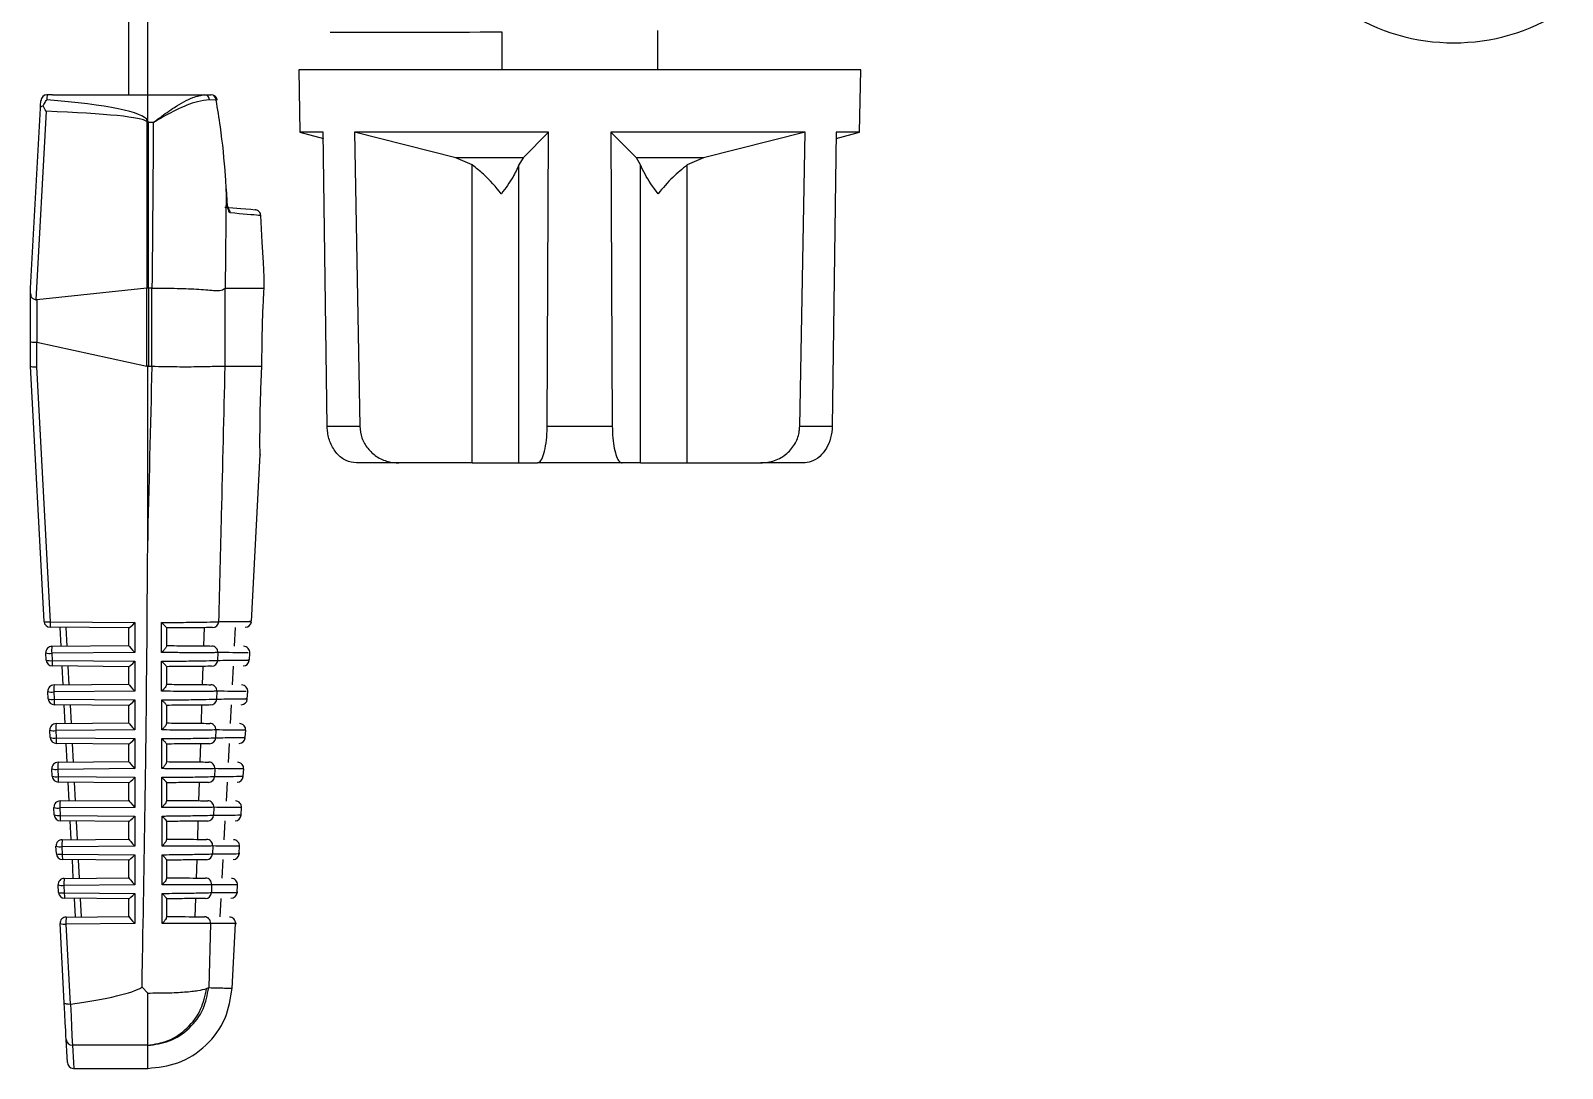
# Model space of a CAD drawing. Extents: x 16.7 to 113.1, y 4.5 to 84.5.
# Drawn here: x 80.689 to 83.142, y 30.821 to 32.484 of the extents above; entities that cross this region are included whole.
import ezdxf

# ---------------------------------------------------------------- set-up
doc = ezdxf.new("R2010")
doc.units = 0
doc.header["$MEASUREMENT"] = 0
doc.layers.add('OBJECT', color=7, linetype='CONTINUOUS')

msp = doc.modelspace()

# ---------------------------------------------------------------- linework, layer by layer
at = {"layer": 'OBJECT'}
for p, q in [((80.8461, 32.3815), (80.8461, 32.563)), ((80.8761, 32.3815), (80.8761, 32.563)), ((81.6931, 32.4215), (81.6931, 32.4842)), ((81.4431, 32.4822), (81.4431, 32.4215)), ((81.1181, 32.4215), (81.1198, 32.3215)), ((81.5681, 32.4215), (81.1181, 32.4215)), ((82.0181, 32.4215), (81.5681, 32.4215)), ((82.0163, 32.3215), (82.0181, 32.4215)), ((80.7238, 32.3815), (80.7149, 32.3814)), ((80.7238, 32.3815), (80.8761, 32.3815)), ((80.8761, 32.3815), (80.9678, 32.3815)), ((80.8761, 32.34), (80.8761, 32.3815)), ((80.9678, 32.3815), (80.9774, 32.3815)), ((80.9858, 32.3729), (80.9753, 32.3732)), ((80.6886, 32.0715), (80.7042, 32.3597)), ((80.7133, 32.355), (80.6969, 32.0529)), ((80.8753, 32.0714), (80.8753, 32.337)), ((80.8769, 32.337), (80.8769, 32.0715)), ((80.8853, 32.337), (80.8769, 32.337)), ((81.1198, 32.3215), (81.1575, 32.3114)), ((81.1573, 32.3215), (81.1198, 32.3215)), ((81.1636, 31.8504), (81.1573, 32.3215)), ((81.5181, 32.3215), (81.2073, 32.3215)), ((81.2073, 32.3215), (81.2158, 31.8504)), ((81.3697, 32.2806), (81.2073, 32.3215)), ((81.5181, 32.3215), (81.4772, 32.2806)), ((81.516, 31.8504), (81.5181, 32.3215)), ((81.9289, 32.3215), (81.6181, 32.3215)), ((81.6181, 32.3215), (81.6202, 31.8504)), ((81.659, 32.2806), (81.6181, 32.3215)), ((81.9289, 32.3215), (81.7665, 32.2806)), ((81.9204, 31.8504), (81.9289, 32.3215)), ((81.9789, 32.3215), (81.9726, 31.8504)), ((81.9787, 32.3114), (82.0163, 32.3215)), ((82.0163, 32.3215), (81.9789, 32.3215)), ((81.4772, 32.2806), (81.3697, 32.2806)), ((81.3959, 32.2689), (81.3697, 32.2806)), ((81.3959, 31.7915), (81.3959, 32.2689)), ((81.4772, 32.2806), (81.4706, 32.2689)), ((81.4706, 31.7915), (81.4706, 32.2689)), ((81.7665, 32.2806), (81.659, 32.2806)), ((81.6656, 32.2689), (81.659, 32.2806)), ((81.6656, 31.7915), (81.6656, 32.2689)), ((81.7665, 32.2806), (81.7403, 32.2689)), ((81.7403, 31.7915), (81.7403, 32.2689)), ((81.002, 32.2307), (81.0001, 32.0715)), ((81.0029, 32.2125), (81.002, 32.2307)), ((81.002, 32.2307), (81.0022, 32.2307)), ((81.0032, 32.2126), (81.0022, 32.2307)), ((81.0029, 32.2125), (81.0032, 32.2126)), ((81.0032, 32.2126), (81.0032, 32.2126)), ((81.0573, 32.1878), (81.0573, 32.1878)), ((80.6886, 32.0632), (80.6886, 32.0715)), ((80.8745, 32.0713), (80.6983, 32.0527)), ((80.8745, 31.9468), (80.8745, 32.0713)), ((80.8769, 32.0715), (80.8753, 32.0714)), ((80.8828, 32.0715), (80.8776, 32.0715)), ((80.8776, 32.0715), (80.8776, 31.9465)), ((80.8828, 31.9465), (80.8828, 32.0715)), ((81.0001, 32.0715), (80.9994, 32.071)), ((80.9994, 32.071), (80.9994, 31.9465)), ((81.0001, 32.0715), (81.0625, 32.0715)), ((81.0626, 32.0893), (81.0626, 32.0893)), ((80.6886, 31.9857), (80.6886, 32.0632)), ((80.6983, 32.0527), (80.6983, 31.985)), ((80.6886, 31.9465), (80.6886, 31.9857)), ((80.6981, 31.985), (80.6981, 31.9455)), ((80.6983, 31.985), (80.8745, 31.9468)), ((80.6886, 31.9465), (80.6886, 31.9465)), ((80.7102, 31.5377), (80.6886, 31.9465)), ((80.6981, 31.9455), (80.7196, 31.537)), ((80.8761, 31.6578), (80.8761, 31.9464)), ((80.8776, 31.9465), (80.8828, 31.9465)), ((80.9994, 31.9465), (80.9995, 31.9465)), ((80.9995, 31.9465), (81.059, 31.9465)), ((81.1636, 31.8504), (81.2158, 31.8504)), ((81.516, 31.8504), (81.6202, 31.8504)), ((81.9204, 31.8504), (81.9726, 31.8504)), ((81.0421, 31.5375), (81.0562, 31.805)), ((81.2782, 31.7915), (81.2103, 31.7915)), ((81.3959, 31.7915), (81.2782, 31.7915)), ((81.3959, 31.7915), (81.4706, 31.7915)), ((81.4706, 31.7915), (81.5003, 31.7915)), ((81.6359, 31.7915), (81.5003, 31.7915)), ((81.6656, 31.7915), (81.6359, 31.7915)), ((81.6656, 31.7915), (81.7403, 31.7915)), ((81.7403, 31.7915), (81.858, 31.7915)), ((81.9259, 31.7915), (81.858, 31.7915)), ((80.7196, 31.537), (80.8556, 31.5358)), ((80.8461, 31.5271), (80.7201, 31.5282)), ((80.7373, 31.4979), (80.7357, 31.5281)), ((80.7451, 31.528), (80.7467, 31.498)), ((80.8461, 31.4987), (80.8461, 31.5271)), ((80.8556, 31.5358), (80.8556, 31.4877)), ((80.9061, 31.5272), (80.9061, 31.4981)), ((80.9663, 31.5276), (80.9654, 31.4983)), ((81.0151, 31.4979), (81.0167, 31.5281)), ((80.7134, 31.4756), (80.7128, 31.4873)), ((80.8556, 31.4877), (80.7223, 31.4866)), ((80.7223, 31.4866), (80.7229, 31.475)), ((80.7227, 31.4978), (80.8461, 31.4989)), ((80.9885, 31.4877), (80.9881, 31.4752)), ((81.0389, 31.4755), (81.0395, 31.4871)), ((80.7229, 31.475), (80.8556, 31.4738)), ((80.8461, 31.4651), (80.7233, 31.4662)), ((80.7406, 31.4359), (80.739, 31.466)), ((80.7484, 31.466), (80.75, 31.436)), ((80.8461, 31.4367), (80.8461, 31.4651)), ((80.8556, 31.4738), (80.8556, 31.4257)), ((80.9061, 31.4652), (80.9061, 31.4361)), ((80.9644, 31.4656), (80.9635, 31.4364)), ((81.0118, 31.4359), (81.0134, 31.466)), ((80.726, 31.4358), (80.8461, 31.4369)), ((80.7167, 31.4136), (80.7161, 31.4253)), ((80.8556, 31.4257), (80.7256, 31.4246)), ((80.7256, 31.4246), (80.7262, 31.4129)), ((80.7262, 31.4129), (80.8556, 31.4118)), ((80.8461, 31.4031), (80.7266, 31.4041)), ((80.7438, 31.374), (80.7423, 31.404)), ((80.7517, 31.4039), (80.7533, 31.374)), ((80.8556, 31.4118), (80.8556, 31.3637)), ((80.9061, 31.4032), (80.9061, 31.374)), ((80.9624, 31.4036), (80.9615, 31.3744)), ((80.9869, 31.4257), (80.9865, 31.4132)), ((81.0086, 31.3738), (81.0102, 31.4042)), ((81.0356, 31.4135), (81.0363, 31.4252)), ((80.8461, 31.3747), (80.8461, 31.4031)), ((80.72, 31.3516), (80.7194, 31.3633)), ((80.8556, 31.3637), (80.7288, 31.3626)), ((80.7288, 31.3626), (80.7294, 31.3509)), ((80.7293, 31.3738), (80.8461, 31.3749)), ((80.9853, 31.3637), (80.9849, 31.3512)), ((81.0324, 31.3515), (81.033, 31.3632)), ((80.7294, 31.3509), (80.8556, 31.3498)), ((80.8461, 31.3411), (80.7299, 31.3421)), ((80.7471, 31.312), (80.7455, 31.342)), ((80.755, 31.3419), (80.7565, 31.3121)), ((80.8461, 31.3127), (80.8461, 31.3411)), ((80.8556, 31.3498), (80.8556, 31.3017)), ((80.9061, 31.3413), (80.9061, 31.3119)), ((80.9605, 31.3416), (80.9596, 31.3124)), ((81.0053, 31.3118), (81.0069, 31.3422)), ((80.7325, 31.3119), (80.8461, 31.3129)), ((80.7233, 31.2896), (80.7226, 31.3013)), ((80.8556, 31.3017), (80.7321, 31.3006)), ((80.7321, 31.3006), (80.7327, 31.2889)), ((80.7327, 31.2889), (80.8556, 31.2878)), ((80.8556, 31.2878), (80.8556, 31.2397)), ((80.9836, 31.3017), (80.9833, 31.2892)), ((81.0291, 31.2895), (81.0298, 31.3013)), ((80.8461, 31.2791), (80.7332, 31.2801)), ((80.7504, 31.25), (80.7488, 31.28)), ((80.7582, 31.2799), (80.7598, 31.2501)), ((80.8461, 31.2507), (80.8461, 31.2791)), ((80.9061, 31.2793), (80.9061, 31.2499)), ((80.9586, 31.2796), (80.9577, 31.2504)), ((81.0021, 31.2498), (81.0037, 31.2801)), ((80.7265, 31.2275), (80.7259, 31.2394)), ((80.8556, 31.2397), (80.7354, 31.2387)), ((80.7354, 31.2387), (80.736, 31.2268)), ((80.7358, 31.2499), (80.8461, 31.2509)), ((80.9819, 31.2398), (80.9816, 31.2272)), ((81.0259, 31.2275), (81.0265, 31.2393)), ((80.736, 31.2268), (80.8556, 31.2258)), ((80.8461, 31.2171), (80.7364, 31.2181)), ((80.7537, 31.188), (80.7521, 31.2179)), ((80.7615, 31.2178), (80.7631, 31.1881)), ((80.8461, 31.1887), (80.8461, 31.2171)), ((80.8556, 31.2258), (80.8556, 31.1777)), ((80.9061, 31.2173), (80.9061, 31.1878)), ((80.9566, 31.2175), (80.9557, 31.1884)), ((80.9988, 31.1879), (81.0004, 31.2181)), ((80.7391, 31.1879), (80.8461, 31.1889)), ((80.7298, 31.1655), (80.7292, 31.1774)), ((80.8556, 31.1777), (80.7386, 31.1767)), ((80.7386, 31.1767), (80.7393, 31.1648)), ((80.7393, 31.1648), (80.8556, 31.1638)), ((80.8556, 31.1638), (80.8556, 31.1157)), ((80.9802, 31.1778), (80.9799, 31.1651)), ((81.0226, 31.1655), (81.0233, 31.1774)), ((80.8461, 31.1551), (80.7397, 31.156)), ((80.7569, 31.1261), (80.7554, 31.1559)), ((80.7648, 31.1558), (80.7663, 31.1262)), ((80.8461, 31.1267), (80.8461, 31.1551)), ((80.9061, 31.1554), (80.9061, 31.1257)), ((80.9546, 31.1555), (80.9537, 31.1264)), ((80.9956, 31.1261), (80.9971, 31.1559)), ((80.7331, 31.1035), (80.7325, 31.1154)), ((80.8556, 31.1157), (80.7419, 31.1147)), ((80.7419, 31.1147), (80.7425, 31.1028)), ((80.7424, 31.1259), (80.8461, 31.1269)), ((80.9785, 31.1158), (80.9782, 31.1031)), ((81.0194, 31.1035), (81.02, 31.1154)), ((80.7425, 31.1028), (80.8556, 31.1018)), ((80.8461, 31.0931), (80.743, 31.094)), ((80.7602, 31.0641), (80.7586, 31.0939)), ((80.7681, 31.0938), (80.7696, 31.0642)), ((80.8461, 31.0647), (80.8461, 31.0931)), ((80.8556, 31.1018), (80.8556, 31.0537)), ((80.9061, 31.0934), (80.9061, 31.0636)), ((80.9527, 31.0935), (80.9517, 31.0645)), ((80.9923, 31.0641), (80.9939, 31.0939)), ((80.7456, 31.064), (80.8461, 31.0649)), ((80.7424, 30.9265), (80.7357, 31.0534)), ((80.8556, 31.0537), (80.7452, 31.0528)), ((80.7452, 31.0528), (80.752, 30.9241)), ((80.9768, 31.0538), (80.9738, 30.9508)), ((81.0113, 30.9495), (81.0168, 31.0534)), ((80.8761, 30.9422), (80.867, 30.9514)), ((80.9705, 30.9495), (80.9738, 30.9508)), ((80.752, 30.9241), (80.7523, 30.9241)), ((80.8761, 30.8585), (80.7555, 30.8585)), ((80.8761, 30.8581), (80.8761, 30.8585)), ((80.7575, 30.8215), (80.8765, 30.8215))]:
    msp.add_line(p, q, dxfattribs=at)
at = {"layer": 'OBJECT', "flags": 128}
for points in [[(80.7042, 32.3597), (80.7046, 32.366), (80.7048, 32.3701), (80.7049, 32.3719)], [(80.7149, 32.3814), (80.7148, 32.3801), (80.7147, 32.3773), (80.7145, 32.3731)], [(80.9994, 32.2015), (81.0251, 32.1993), (81.0414, 32.1979), (81.0481, 32.1973)], [(81.0626, 32.0893), (81.0613, 32.1126), (81.0596, 32.1454), (81.0573, 32.1878)], [(80.7455, 30.8678), (80.7452, 30.8733), (80.7448, 30.8823), (80.7441, 30.8944), (80.7433, 30.9093), (80.7424, 30.9265)], [(80.7523, 30.9241), (80.7533, 30.9049), (80.7541, 30.8883), (80.7547, 30.8747), (80.7552, 30.8646), (80.7555, 30.8585)], [(80.7475, 30.831), (80.7475, 30.831), (80.747, 30.8402), (80.7455, 30.8678)], [(80.7555, 30.8585), (80.757, 30.8308), (80.7575, 30.8215)]]:
    msp.add_lwpolyline(points, dxfattribs=at)
at = {"layer": 'OBJECT'}
for centre, radius, start, end in [((82.9681, 32.7877), 0.323, 237.4319, 302.5681), ((81.1681, 83.1415), 50.66, 270, 270.31102), ((80.7149, 32.3714), 0.01, 90.809, 176.8941), ((80.7149, 32.3714), 0.00999, 89.9504, 176.8541), ((80.7147, 32.3808), 0.000645, 78.2328, 90.8528), ((80.9667, 32.373), 0.00857, 1.3577, 82.7734), ((80.9774, 32.3715), 0.01, 9.2546, 90), ((80.9768, 32.3724), 0.00906, 2.8174, 85.6393), ((80.988, 32.3619), 0.0112, 93.6783, 101.4496), ((80.9631, 32.2484), 0.1263, 133.5277, 134.523), ((80.8769, 32.2171), 0.1199, 90.0064, 90.7603), ((80.9983, 32.1916), 0.01, 2.5443, 44.0394), ((80.7163, 31.5571), 0.0204, 252.3939, 279.2661), ((80.7201, 31.5382), 0.01, 183.0226, 269.5), ((80.7606, 31.5346), 0.041, 176.6866, 188.9981), ((80.9799, 31.5376), 0.00987, 271.1341, 357.7412), ((81.0322, 31.5382), 0.01, 270.5, 353.0416), ((80.7228, 31.4878), 0.01, 90.5, 183.0226), ((80.719, 31.5067), 0.0204, 252.3776, 279.2826), ((80.7767, 31.4901), 0.0545, 171.8653, 183.6824), ((80.9786, 31.4883), 0.0099, 356.371, 88.7912), ((81.0295, 31.4878), 0.01, 353.4435, 89.5), ((80.7196, 31.4951), 0.0204, 252.3889, 279.2784), ((80.7234, 31.4762), 0.01, 183.0226, 269.5), ((80.7638, 31.4726), 0.041, 176.6837, 189.0006), ((80.9783, 31.4756), 0.00987, 271.1184, 357.7143), ((81.0289, 31.4762), 0.01, 270.5, 353.5539), ((80.7261, 31.4258), 0.01, 90.5, 183.0226), ((80.78, 31.4281), 0.0545, 171.8646, 183.6829), ((80.977, 31.4263), 0.0099, 356.3943, 88.8103), ((81.0263, 31.4258), 0.01, 353.9559, 89.5), ((80.7223, 31.4447), 0.0204, 252.3776, 279.2826), ((80.7229, 31.4331), 0.0204, 252.3771, 279.2829), ((80.7267, 31.4141), 0.01, 183.0226, 269.5), ((80.7671, 31.4106), 0.041, 176.6861, 189.0002), ((80.9767, 31.4136), 0.00988, 271.0979, 357.693), ((81.0257, 31.4141), 0.01, 270.5, 354.0669), ((80.7294, 31.3638), 0.01, 90.5, 183.0226), ((80.7255, 31.3828), 0.0204, 252.3889, 279.2784), ((80.7832, 31.3661), 0.0545, 171.8662, 183.6813), ((80.9754, 31.3643), 0.00991, 356.4138, 88.8323), ((81.023, 31.3638), 0.01, 354.469, 89.5), ((80.7262, 31.371), 0.0204, 252.3776, 279.2826), ((80.73, 31.3521), 0.01, 183.0226, 269.5), ((80.7704, 31.3485), 0.041, 176.6834, 189.0013), ((80.9751, 31.3516), 0.00988, 271.0784, 357.6709), ((81.0224, 31.3521), 0.01, 270.5, 354.5807), ((80.7326, 31.3019), 0.01, 90.5, 183.0226), ((80.7865, 31.3041), 0.0545, 171.8672, 183.6805), ((80.9737, 31.3024), 0.00991, 356.4285, 88.8574), ((81.0198, 31.3019), 0.01, 354.9828, 89.5), ((80.7288, 31.3208), 0.0204, 252.3776, 279.2826), ((80.7294, 31.309), 0.0204, 252.3939, 279.2661), ((80.7332, 31.2901), 0.01, 183.0226, 269.5), ((80.7737, 31.2865), 0.041, 176.6869, 188.9998), ((80.9734, 31.2896), 0.00988, 271.0589, 357.6496), ((81.0192, 31.2901), 0.01, 270.5, 355.0953), ((80.7359, 31.2399), 0.01, 90.5, 183.0226), ((80.7321, 31.2588), 0.0204, 252.3741, 279.286), ((80.7898, 31.2422), 0.0545, 171.8658, 183.6817), ((80.972, 31.2404), 0.00991, 356.4473, 88.8792), ((81.0165, 31.2399), 0.01, 355.4975, 89.5), ((80.7327, 31.247), 0.0204, 252.3884, 279.2787), ((80.7365, 31.2281), 0.01, 183.0226, 269.5), ((80.7769, 31.2245), 0.041, 176.6837, 189.0006), ((80.9717, 31.2276), 0.00989, 271.0404, 357.6275), ((81.0159, 31.2281), 0.01, 270.5, 355.6107), ((80.7392, 31.1779), 0.01, 90.5, 183.0226), ((80.7931, 31.1802), 0.0545, 171.8663, 183.6814), ((80.9703, 31.1784), 0.00991, 356.4684, 88.8946), ((81.0133, 31.1779), 0.01, 356.013, 89.5), ((80.7354, 31.1969), 0.0204, 252.3943, 279.2658), ((80.736, 31.1849), 0.0204, 252.3775, 279.2826), ((80.7398, 31.166), 0.01, 183.0226, 269.5), ((80.7802, 31.1624), 0.041, 176.6876, 188.9987), ((80.97, 31.1656), 0.00989, 271.0215, 357.6074), ((81.0127, 31.166), 0.01, 270.5, 356.1269), ((80.7424, 31.1159), 0.01, 90.5, 183.0226), ((80.7386, 31.1349), 0.0204, 252.3776, 279.2826), ((80.7963, 31.1182), 0.0545, 171.8672, 183.6805), ((80.9686, 31.1164), 0.00992, 356.4843, 88.9208), ((81.01, 31.1159), 0.01, 356.5294, 89.5), ((80.7393, 31.1229), 0.0204, 252.3771, 279.2829), ((80.7431, 31.104), 0.01, 183.0226, 269.5), ((80.7835, 31.1004), 0.041, 176.6866, 188.9981), ((80.9683, 31.1035), 0.00989, 271.003, 357.587), ((81.0094, 31.104), 0.01, 270.5, 356.6441), ((80.7457, 31.054), 0.01, 90.5, 183.0226), ((80.7996, 31.0563), 0.0545, 171.8658, 183.6817), ((80.9669, 31.0544), 0.00992, 356.5014, 88.9425), ((81.0068, 31.054), 0.01, 356.9496, 89.5), ((80.7419, 31.0729), 0.0204, 252.3889, 279.2784), ((80.7554, 30.8684), 0.00991, 183.4678, 270.5576), ((80.7575, 30.8315), 0.01, 183.0226, 265.0653)]:
    msp.add_arc(centre, radius, start, end, dxfattribs=at)
for centre, major_axis, ratio, start_param, end_param in [((80.3073, 32.3215), (0.5695, 0.0157), 0.101686, 0.049862, 0.771527), ((80.3058, 32.3292), (0.5695, 0.0078), 0.050872, 0.051969, 0.772633), ((80.3058, 32.3292), (0.5695, 0.0078), 0.050872, 6.28249, 6.335154), ((80.3073, 32.3215), (0.5695, 0.0157), 0.101686, 6.280384, 6.333048), ((78.8136, 32.4293), (0, 7.8848), 0.262774, 4.666998, 4.700689), ((80.8776, 32.5196), (0.007, 0.4485), 0.267094, 3.174083, 3.1806), ((80.8776, 32.5193), (0, 0.4478), 0.267949, 3.135082, 3.141593), ((80.8828, 32.5193), (0, 0.4478), 0.267949, 3.141593, 3.145797), ((80.6986, 32.09), (0.0006, 0.0374), 0.267094, 3.033482, 3.174083), ((80.6986, 31.9857), (0.01, 0), 0.061163, 3.141593, 4.660029), ((80.6986, 31.9035), (-0.0005, 0.0816), 0.122438, 6.255809, 6.281989), ((80.6986, 31.9467), (0.01, 0.00026), 0.120424, 3.14477, 4.656852), ((80.8776, 30.9685), (-0.0064, 0.9787), 0.122438, 6.24272, 6.255809), ((78.8136, 35.9648), (0, 19.0675), 0.111038, 4.484542, 4.500054), ((80.8776, 30.9692), (0, 0.9773), 0.122785, 0, 0.013091), ((80.8828, 30.9692), (0, 0.9773), 0.122785, 6.279845, 6.283185), ((80.8561, 31.537), (0.00999, 0.00991), 0.035372, 3.176643, 4.624979), ((80.8561, 31.4889), (0.00996, -0.00988), 0.087934, 3.228543, 4.746979), ((80.8561, 31.475), (0.00999, 0.00991), 0.035372, 3.176643, 4.624979), ((80.8561, 31.4269), (0.00996, -0.00988), 0.087934, 3.228543, 4.746979), ((80.8561, 31.413), (0.00999, 0.00991), 0.035372, 3.176643, 4.624979), ((80.8561, 31.3649), (0.00996, -0.00988), 0.087934, 3.228543, 4.746979), ((80.8561, 31.351), (0.00999, 0.00991), 0.035372, 3.176643, 4.624979), ((80.8561, 31.3029), (0.00996, -0.00988), 0.087934, 3.228543, 4.746979), ((80.8561, 31.289), (0.00999, 0.00991), 0.035372, 3.176643, 4.624979), ((80.8561, 31.2409), (0.00996, -0.00988), 0.087934, 3.228543, 4.746979), ((80.8561, 31.227), (0.00999, 0.00991), 0.035372, 3.176643, 4.624979), ((80.8561, 31.1789), (0.00996, -0.00988), 0.087934, 3.228543, 4.746979), ((80.8561, 31.165), (0.00999, 0.00991), 0.035372, 3.176643, 4.624979), ((80.8561, 31.1169), (0.00996, -0.00988), 0.087934, 3.228543, 4.746979), ((80.8561, 31.103), (0.00999, 0.00991), 0.035372, 3.176643, 4.624979), ((80.8561, 31.0549), (0.00996, -0.00988), 0.087934, 3.228543, 4.746979), ((78.5863, 30.9766), (2.2897, -0.0147), 0.052015, 5.95327, 6.194383)]:
    msp.add_ellipse(centre, major_axis=major_axis, ratio=ratio, start_param=start_param, end_param=end_param, dxfattribs=at)
for points, knots in [([(80.7042, 32.3597), (80.7042, 32.3598), (80.7042, 32.3601), (80.7045, 32.3611), (80.7055, 32.3624), (80.7072, 32.3634), (80.7084, 32.3638), (80.7086, 32.3639)], [0, 0, 0, 0, 0.017168, 0.202288, 0.556603, 0.898387, 1, 1, 1, 1]), ([(80.7086, 32.3639), (80.7099, 32.3664), (80.7118, 32.3699), (80.7138, 32.3724), (80.7144, 32.3731), (80.7145, 32.3731)], [0, 0, 0, 0, 0.696367, 0.97882, 1, 1, 1, 1]), ([(80.7133, 32.355), (80.7133, 32.3551), (80.7116, 32.3582), (80.7101, 32.3611), (80.7086, 32.3639)], [0, 0, 0, 0, 0.020001, 1, 1, 1, 1]), ([(80.8853, 32.337), (80.8854, 32.3371), (80.8865, 32.3379), (80.8898, 32.3405), (80.901, 32.349), (80.9214, 32.3633), (80.9467, 32.3781), (80.9614, 32.3805), (80.9678, 32.3815)], [0, 0, 0, 0, 0.003661, 0.034964, 0.112489, 0.381453, 0.732442, 1, 1, 1, 1]), ([(80.9753, 32.3732), (80.9689, 32.3726), (80.9525, 32.3711), (80.9224, 32.3579), (80.8984, 32.3448), (80.8865, 32.3377), (80.8855, 32.3371), (80.8853, 32.337)], [0, 0, 0, 0, 0.244744, 0.626729, 0.967928, 0.996145, 1, 1, 1, 1]), ([(81.002, 32.2307), (81.0015, 32.2374), (80.9995, 32.2706), (80.9947, 32.3182), (80.9881, 32.3587), (80.9858, 32.3729)], [0, 0, 0, 0, 0.13968, 0.698662, 1, 1, 1, 1]), ([(81.4424, 32.2227), (81.4424, 32.2228), (81.434, 32.2334), (81.4193, 32.2506), (81.402, 32.2641), (81.3959, 32.2689)], [0, 0, 0, 0, 0.0046081, 0.647696, 1, 1, 1, 1]), ([(81.4706, 32.2689), (81.4677, 32.2625), (81.4614, 32.2487), (81.4494, 32.2317), (81.4425, 32.2228), (81.4424, 32.2227)], [0, 0, 0, 0, 0.458105, 0.995393, 1, 1, 1, 1]), ([(81.6938, 32.2227), (81.6937, 32.2228), (81.6854, 32.2334), (81.6736, 32.2506), (81.6677, 32.2641), (81.6656, 32.2689)], [0, 0, 0, 0, 0.004608, 0.647696, 1, 1, 1, 1]), ([(81.7403, 32.2689), (81.7324, 32.2625), (81.7151, 32.2487), (81.7008, 32.2317), (81.6938, 32.2228), (81.6938, 32.2227)], [0, 0, 0, 0, 0.458104, 0.995393, 1, 1, 1, 1]), ([(81.0083, 32.1921), (81.0078, 32.1924), (81.0068, 32.1929), (81.0053, 32.1966), (81.004, 32.202), (81.0033, 32.2077), (81.003, 32.2113), (81.0029, 32.2125)], [0, 0, 0, 0, 0.219062, 0.438015, 0.65921, 0.879994, 1, 1, 1, 1]), ([(81.0036, 32.2077), (81.0035, 32.2083), (81.0033, 32.2099), (81.0033, 32.2116), (81.0032, 32.2126)], [0, 0, 0, 0, 0.429212, 1, 1, 1, 1]), ([(81.0056, 32.1981), (81.0056, 32.1981), (81.0056, 32.1981), (81.0052, 32.1989), (81.0047, 32.2009), (81.004, 32.204), (81.0037, 32.2065), (81.0036, 32.2077)], [0, 0, 0, 0, 0.09022, 0.251787, 0.484406, 0.778388, 1, 1, 1, 1]), ([(81.0573, 32.1878), (81.0571, 32.1878), (81.0566, 32.1879), (81.051, 32.1884), (81.0274, 32.1904), (81.0083, 32.1921)], [0, 0, 0, 0, 0.045653, 0.228294, 1, 1, 1, 1]), ([(81.0573, 32.1878), (81.0571, 32.189), (81.0567, 32.1912), (81.0549, 32.1941), (81.0523, 32.1962), (81.0499, 32.1971), (81.0485, 32.1972), (81.0481, 32.1973)], [0, 0, 0, 0, 0.235922, 0.471828, 0.707762, 0.92541, 1, 1, 1, 1]), ([(80.8833, 32.0715), (80.8885, 32.0715), (80.9071, 32.0717), (80.9381, 32.0709), (80.9702, 32.0694), (80.9907, 32.0663), (80.997, 32.0697), (80.9994, 32.071)], [0, 0, 0, 0, 0.097508, 0.35133, 0.599304, 0.843154, 1, 1, 1, 1]), ([(81.059, 31.9465), (81.0591, 31.9625), (81.0593, 31.9945), (81.0607, 32.037), (81.0619, 32.0607), (81.0624, 32.07), (81.0625, 32.0713)], [0, 0, 0, 0, 0.315567, 0.631101, 0.947588, 1, 1, 1, 1]), ([(81.0625, 32.0715), (81.0625, 32.0782), (81.0626, 32.0867), (81.0626, 32.0888), (81.0626, 32.0893)], [0, 0, 0, 0, 0.791838, 1, 1, 1, 1]), ([(81.0625, 32.0713), (81.0625, 32.0713), (81.0625, 32.0714), (81.0625, 32.0714), (81.0625, 32.0715), (81.0625, 32.0715), (81.0625, 32.0715)], [0, 0, 0, 0, 0.159882, 0.36421, 0.750659, 1, 1, 1, 1]), ([(80.6886, 32.0632), (80.6886, 32.0617), (80.6887, 32.0591), (80.6898, 32.0566), (80.6919, 32.055), (80.6945, 32.0539), (80.6963, 32.0532), (80.6969, 32.0529)], [0, 0, 0, 0, 0.2815117, 0.4771576, 0.6724687, 0.8784619, 1, 1, 1, 1]), ([(80.8832, 31.9465), (80.8967, 31.9462), (80.9237, 31.9456), (80.9593, 31.9458), (80.9867, 31.9466), (80.9953, 31.9465), (80.9994, 31.9465)], [0, 0, 0, 0, 0.253584, 0.507165, 0.760848, 1, 1, 1, 1]), ([(80.9995, 31.9465), (80.9977, 31.8672), (80.9945, 31.7307), (80.9911, 31.5943), (80.9897, 31.5372)], [0, 0, 0, 0, 0.58145, 1, 1, 1, 1]), ([(81.056, 31.805), (81.0561, 31.8045), (81.0561, 31.8025), (81.0559, 31.8155), (81.0559, 31.843), (81.0564, 31.8832), (81.0577, 31.9198), (81.0587, 31.9411), (81.059, 31.9465)], [0, 0, 0, 0, 0.069411, 0.284852, 0.500141, 0.714747, 0.928343, 1, 1, 1, 1]), ([(81.2103, 31.7915), (81.2047, 31.7922), (81.1934, 31.7937), (81.1787, 31.8055), (81.1683, 31.8225), (81.1641, 31.8386), (81.1637, 31.8479), (81.1636, 31.8504)], [0, 0, 0, 0, 0.241746, 0.484005, 0.711796, 0.922051, 1, 1, 1, 1]), ([(81.2158, 31.8504), (81.2165, 31.844), (81.218, 31.8312), (81.2279, 31.8142), (81.2424, 31.801), (81.2599, 31.7929), (81.2724, 31.7919), (81.2782, 31.7915)], [0, 0, 0, 0, 0.198026, 0.39586, 0.598898, 0.81482, 1, 1, 1, 1]), ([(81.5003, 31.7915), (81.5022, 31.7922), (81.5059, 31.7937), (81.5109, 31.8055), (81.5144, 31.8225), (81.5158, 31.8386), (81.5159, 31.8479), (81.516, 31.8504)], [0, 0, 0, 0, 0.241745, 0.484005, 0.711795, 0.922051, 1, 1, 1, 1]), ([(81.6202, 31.8504), (81.6204, 31.844), (81.6208, 31.8312), (81.6233, 31.8142), (81.6269, 31.801), (81.6313, 31.7929), (81.6345, 31.7919), (81.6359, 31.7915)], [0, 0, 0, 0, 0.198026, 0.395861, 0.598898, 0.81482, 1, 1, 1, 1]), ([(81.858, 31.7915), (81.8655, 31.7922), (81.8806, 31.7937), (81.9004, 31.8055), (81.9142, 31.8225), (81.9197, 31.8386), (81.9203, 31.8479), (81.9204, 31.8504)], [0, 0, 0, 0, 0.241745, 0.484005, 0.711795, 0.922051, 1, 1, 1, 1]), ([(81.9726, 31.8504), (81.972, 31.844), (81.9709, 31.8312), (81.9635, 31.8142), (81.9526, 31.801), (81.9395, 31.7929), (81.9302, 31.7919), (81.9259, 31.7915)], [0, 0, 0, 0, 0.198026, 0.395861, 0.598898, 0.81482, 1, 1, 1, 1]), ([(80.867, 30.9514), (80.8671, 30.9571), (80.8676, 30.9855), (80.8698, 31.1049), (80.8738, 31.3347), (80.8753, 31.5418), (80.8761, 31.6578)], [0, 0, 0, 0, 0.024147, 0.120738, 0.507103, 1, 1, 1, 1]), ([(80.8982, 31.5358), (80.9008, 31.5358), (80.91, 31.5359), (80.9313, 31.5361), (80.959, 31.5364), (80.9807, 31.5369), (80.9871, 31.5371), (80.9897, 31.5372)], [0, 0, 0, 0, 0.059775, 0.207161, 0.501412, 0.795934, 1, 1, 1, 1]), ([(80.8983, 31.4877), (80.8983, 31.4943), (80.8982, 31.5103), (80.8982, 31.5264), (80.8982, 31.5358)], [0, 0, 0, 0, 0.412558, 1, 1, 1, 1]), ([(80.8982, 31.5358), (80.8982, 31.5357), (80.8992, 31.5348), (80.9014, 31.5327), (80.904, 31.53), (80.9058, 31.5279), (80.906, 31.5274), (80.9061, 31.5272)], [0, 0, 0, 0, 0.007738, 0.250681, 0.570349, 0.807207, 1, 1, 1, 1]), ([(80.9801, 31.5278), (80.9762, 31.5277), (80.9684, 31.5276), (80.9422, 31.5274), (80.9184, 31.5272), (80.9061, 31.5271)], [0, 0, 0, 0, 0.324207, 0.648491, 1, 1, 1, 1]), ([(80.9897, 31.5372), (80.9911, 31.5372), (80.9982, 31.5373), (81.0242, 31.5375), (81.0456, 31.5377), (81.0401, 31.5377), (81.0392, 31.5377)], [0, 0, 0, 0, 0.041331, 0.206679, 0.869686, 1, 1, 1, 1]), ([(80.9061, 31.4981), (80.906, 31.4976), (80.9058, 31.4967), (80.9042, 31.4942), (80.9018, 31.4912), (80.8995, 31.4889), (80.8983, 31.4877), (80.8983, 31.4877)], [0, 0, 0, 0, 0.199292, 0.39709, 0.700903, 0.992025, 1, 1, 1, 1]), ([(80.9885, 31.4877), (80.9867, 31.4876), (80.9814, 31.4875), (80.963, 31.4874), (80.9349, 31.4875), (80.9119, 31.4876), (80.9009, 31.4877), (80.8983, 31.4877)], [0, 0, 0, 0, 0.148503, 0.448595, 0.748255, 0.940444, 1, 1, 1, 1]), ([(80.9061, 31.4989), (80.9173, 31.4988), (80.9399, 31.4986), (80.9664, 31.4983), (80.9746, 31.4983), (80.9788, 31.4982)], [0, 0, 0, 0, 0.324374, 0.64869, 1, 1, 1, 1]), ([(81.0368, 31.4873), (81.0362, 31.4873), (81.0349, 31.4873), (81.0051, 31.4876), (80.9885, 31.4877)], [0, 0, 0, 0, 0.440803, 1, 1, 1, 1]), ([(80.8983, 31.4738), (80.9009, 31.4738), (80.91, 31.4739), (80.9312, 31.4741), (80.9586, 31.4744), (80.9796, 31.4749), (80.9857, 31.4751), (80.9881, 31.4752)], [0, 0, 0, 0, 0.059496, 0.208459, 0.505892, 0.803608, 1, 1, 1, 1]), ([(80.8984, 31.4257), (80.8984, 31.4323), (80.8984, 31.4483), (80.8984, 31.4644), (80.8983, 31.4738)], [0, 0, 0, 0, 0.412522, 1, 1, 1, 1]), ([(80.8983, 31.4738), (80.8984, 31.4737), (80.8993, 31.4729), (80.9014, 31.4708), (80.9039, 31.4681), (80.9057, 31.466), (80.906, 31.4655), (80.9061, 31.4652)], [0, 0, 0, 0, 0.007814, 0.231086, 0.559201, 0.802806, 1, 1, 1, 1]), ([(80.9785, 31.4657), (80.9746, 31.4657), (80.9669, 31.4656), (80.9412, 31.4654), (80.9179, 31.4652), (80.9061, 31.4651)], [0, 0, 0, 0, 0.328087, 0.656252, 1, 1, 1, 1]), ([(80.9881, 31.4752), (80.9895, 31.4752), (80.9965, 31.4753), (81.022, 31.4755), (81.0426, 31.4757), (81.0371, 31.4756), (81.0363, 31.4756)], [0, 0, 0, 0, 0.0420413, 0.2102317, 0.8846412, 1, 1, 1, 1]), ([(80.9061, 31.4361), (80.906, 31.4356), (80.9057, 31.4345), (80.904, 31.4317), (80.9014, 31.4287), (80.8994, 31.4266), (80.8985, 31.4257), (80.8984, 31.4257)], [0, 0, 0, 0, 0.203477, 0.450046, 0.773114, 0.991952, 1, 1, 1, 1]), ([(80.9061, 31.4369), (80.9173, 31.4368), (80.9396, 31.4366), (80.9654, 31.4363), (80.9732, 31.4363), (80.9772, 31.4362)], [0, 0, 0, 0, 0.328437, 0.656814, 1, 1, 1, 1]), ([(80.9869, 31.4257), (80.9851, 31.4257), (80.9799, 31.4255), (80.9616, 31.4254), (80.9339, 31.4255), (80.9115, 31.4256), (80.901, 31.4257), (80.8984, 31.4257)], [0, 0, 0, 0, 0.150136, 0.453531, 0.756488, 0.940721, 1, 1, 1, 1]), ([(80.8985, 31.4118), (80.901, 31.4118), (80.91, 31.4119), (80.931, 31.4121), (80.9581, 31.4124), (80.9784, 31.4129), (80.9843, 31.4131), (80.9865, 31.4132)], [0, 0, 0, 0, 0.059218, 0.209832, 0.510594, 0.811652, 1, 1, 1, 1]), ([(80.8986, 31.3637), (80.8986, 31.3703), (80.8985, 31.3863), (80.8985, 31.4024), (80.8985, 31.4118)], [0, 0, 0, 0, 0.412498, 1, 1, 1, 1]), ([(80.8985, 31.4118), (80.8985, 31.4117), (80.8993, 31.411), (80.9014, 31.409), (80.9039, 31.4063), (80.9057, 31.4041), (80.906, 31.4035), (80.9061, 31.4032)], [0, 0, 0, 0, 0.007883, 0.21061, 0.547453, 0.798162, 1, 1, 1, 1]), ([(80.9769, 31.4037), (80.9731, 31.4037), (80.9655, 31.4036), (80.9401, 31.4034), (80.9174, 31.4032), (80.9061, 31.4031)], [0, 0, 0, 0, 0.332168, 0.664413, 1, 1, 1, 1]), ([(80.9865, 31.4132), (80.9879, 31.4132), (80.9948, 31.4133), (81.0198, 31.4135), (81.0396, 31.4137), (81.0341, 31.4136), (81.0334, 31.4136)], [0, 0, 0, 0, 0.042776, 0.213907, 0.900112, 1, 1, 1, 1]), ([(81.034, 31.4253), (81.0332, 31.4253), (81.0315, 31.4253), (81.0027, 31.4256), (80.9869, 31.4257)], [0, 0, 0, 0, 0.448482, 1, 1, 1, 1]), ([(80.9061, 31.374), (80.906, 31.3735), (80.9057, 31.3723), (80.9039, 31.3695), (80.9014, 31.3666), (80.8994, 31.3645), (80.8986, 31.3637), (80.8986, 31.3637)], [0, 0, 0, 0, 0.20749, 0.460452, 0.790798, 0.991837, 1, 1, 1, 1]), ([(80.9853, 31.3637), (80.9835, 31.3637), (80.9784, 31.3635), (80.9602, 31.3634), (80.9329, 31.3635), (80.9111, 31.3636), (80.9011, 31.3637), (80.8986, 31.3637)], [0, 0, 0, 0, 0.151845, 0.458696, 0.765104, 0.940995, 1, 1, 1, 1]), ([(80.9061, 31.3749), (80.9172, 31.3748), (80.9394, 31.3746), (80.9643, 31.3743), (80.9718, 31.3743), (80.9756, 31.3742)], [0, 0, 0, 0, 0.3327138, 0.6653663, 1, 1, 1, 1]), ([(81.0311, 31.3633), (81.0302, 31.3633), (81.0282, 31.3634), (81.0004, 31.3636), (80.9853, 31.3637)], [0, 0, 0, 0, 0.456429, 1, 1, 1, 1]), ([(80.8986, 31.3498), (80.9011, 31.3498), (80.91, 31.3499), (80.9309, 31.3501), (80.9577, 31.3504), (80.9772, 31.3509), (80.9828, 31.3511), (80.9849, 31.3512)], [0, 0, 0, 0, 0.058943, 0.211284, 0.515534, 0.820092, 1, 1, 1, 1]), ([(80.8988, 31.3017), (80.8987, 31.3083), (80.8987, 31.3243), (80.8987, 31.3404), (80.8986, 31.3498)], [0, 0, 0, 0, 0.412462, 1, 1, 1, 1]), ([(80.8986, 31.3498), (80.8987, 31.3497), (80.8994, 31.349), (80.9014, 31.3471), (80.9039, 31.3445), (80.9057, 31.3422), (80.906, 31.3415), (80.9061, 31.3413)], [0, 0, 0, 0, 0.007962, 0.189287, 0.535067, 0.793256, 1, 1, 1, 1]), ([(80.9752, 31.3417), (80.9715, 31.3417), (80.9639, 31.3416), (80.939, 31.3414), (80.9169, 31.3412), (80.9061, 31.3411)], [0, 0, 0, 0, 0.336462, 0.673003, 1, 1, 1, 1]), ([(80.9849, 31.3512), (80.9863, 31.3512), (80.9931, 31.3513), (81.0175, 31.3515), (81.0366, 31.3516), (81.0311, 31.3516), (81.0306, 31.3516)], [0, 0, 0, 0, 0.043537, 0.217711, 0.916125, 1, 1, 1, 1]), ([(80.9061, 31.3119), (80.906, 31.3114), (80.9057, 31.3102), (80.9039, 31.3074), (80.9014, 31.3044), (80.8995, 31.3024), (80.8988, 31.3017), (80.8988, 31.3017)], [0, 0, 0, 0, 0.2117008, 0.4712989, 0.8091557, 0.9917482, 1, 1, 1, 1]), ([(80.9061, 31.3129), (80.9171, 31.3128), (80.9391, 31.3126), (80.9632, 31.3124), (80.9704, 31.3123), (80.9739, 31.3123)], [0, 0, 0, 0, 0.337221, 0.67438, 1, 1, 1, 1]), ([(80.9836, 31.3017), (80.9819, 31.3017), (80.9768, 31.3015), (80.9588, 31.3014), (80.9319, 31.3015), (80.9106, 31.3016), (80.9012, 31.3017), (80.8988, 31.3017)], [0, 0, 0, 0, 0.153634, 0.464105, 0.774128, 0.941265, 1, 1, 1, 1]), ([(80.8988, 31.2878), (80.9012, 31.2878), (80.9101, 31.2879), (80.9307, 31.2881), (80.9572, 31.2884), (80.976, 31.2889), (80.9814, 31.2891), (80.9833, 31.2892)], [0, 0, 0, 0, 0.058671, 0.212822, 0.520728, 0.828954, 1, 1, 1, 1]), ([(80.8989, 31.2397), (80.8989, 31.2463), (80.8989, 31.2623), (80.8988, 31.2784), (80.8988, 31.2878)], [0, 0, 0, 0, 0.412426, 1, 1, 1, 1]), ([(80.8988, 31.2878), (80.8988, 31.2877), (80.8994, 31.2871), (80.9013, 31.2853), (80.9038, 31.2826), (80.9057, 31.2803), (80.906, 31.2796), (80.9061, 31.2793)], [0, 0, 0, 0, 0.00804, 0.167035, 0.522023, 0.788052, 1, 1, 1, 1]), ([(80.9833, 31.2892), (80.9846, 31.2892), (80.9913, 31.2892), (81.0153, 31.2894), (81.0335, 31.2896), (81.0282, 31.2896), (81.0277, 31.2896)], [0, 0, 0, 0, 0.044325, 0.221651, 0.93271, 1, 1, 1, 1]), ([(81.0282, 31.3014), (81.0272, 31.3014), (81.0249, 31.3014), (80.998, 31.3016), (80.9836, 31.3017)], [0, 0, 0, 0, 0.464658, 1, 1, 1, 1]), ([(80.9736, 31.2797), (80.9699, 31.2797), (80.9624, 31.2796), (80.9379, 31.2794), (80.9164, 31.2792), (80.9061, 31.2791)], [0, 0, 0, 0, 0.340986, 0.682055, 1, 1, 1, 1]), ([(80.9061, 31.2499), (80.906, 31.2493), (80.9057, 31.2481), (80.9039, 31.2452), (80.9014, 31.2423), (80.8996, 31.2404), (80.899, 31.2397), (80.8989, 31.2397)], [0, 0, 0, 0, 0.216116, 0.48265, 0.828136, 0.99166, 1, 1, 1, 1]), ([(80.9819, 31.2398), (80.9803, 31.2397), (80.9752, 31.2396), (80.9573, 31.2394), (80.9309, 31.2395), (80.9102, 31.2396), (80.9013, 31.2397), (80.8989, 31.2397)], [0, 0, 0, 0, 0.155511, 0.469778, 0.783591, 0.941533, 1, 1, 1, 1]), ([(80.9061, 31.2509), (80.917, 31.2508), (80.9388, 31.2506), (80.9621, 31.2504), (80.9689, 31.2503), (80.9722, 31.2503)], [0, 0, 0, 0, 0.341979, 0.683892, 1, 1, 1, 1]), ([(81.0254, 31.2394), (81.0242, 31.2394), (81.0216, 31.2394), (80.9956, 31.2396), (80.9819, 31.2398)], [0, 0, 0, 0, 0.4731846, 1, 1, 1, 1]), ([(80.899, 31.2258), (80.9013, 31.2258), (80.9101, 31.2259), (80.9306, 31.2261), (80.9567, 31.2265), (80.9748, 31.2269), (80.9799, 31.2271), (80.9816, 31.2272)], [0, 0, 0, 0, 0.0584018, 0.2144517, 0.5261926, 0.8382684, 1, 1, 1, 1]), ([(80.8991, 31.1777), (80.8991, 31.1843), (80.899, 31.2003), (80.899, 31.2164), (80.899, 31.2258)], [0, 0, 0, 0, 0.412401, 1, 1, 1, 1]), ([(80.899, 31.2258), (80.899, 31.2257), (80.8995, 31.2252), (80.9013, 31.2234), (80.9038, 31.2208), (80.9057, 31.2184), (80.906, 31.2176), (80.9061, 31.2173)], [0, 0, 0, 0, 0.0081291, 0.1438412, 0.508246, 0.7825575, 1, 1, 1, 1]), ([(80.9719, 31.2177), (80.9682, 31.2176), (80.9609, 31.2176), (80.9367, 31.2174), (80.9159, 31.2172), (80.9061, 31.2171)], [0, 0, 0, 0, 0.345761, 0.691604, 1, 1, 1, 1]), ([(80.9816, 31.2272), (80.9829, 31.2272), (80.9895, 31.2272), (81.013, 31.2274), (81.0305, 31.2276), (81.0252, 31.2275), (81.0248, 31.2275)], [0, 0, 0, 0, 0.045141, 0.225735, 0.949898, 1, 1, 1, 1]), ([(80.9061, 31.1878), (80.906, 31.1872), (80.9057, 31.186), (80.9038, 31.183), (80.9015, 31.1801), (80.8997, 31.1783), (80.8991, 31.1777), (80.8991, 31.1777)], [0, 0, 0, 0, 0.220762, 0.494541, 0.847815, 0.991534, 1, 1, 1, 1]), ([(80.9061, 31.1889), (80.9169, 31.1888), (80.9385, 31.1886), (80.9609, 31.1884), (80.9675, 31.1883), (80.9705, 31.1883)], [0, 0, 0, 0, 0.347005, 0.6939431, 1, 1, 1, 1]), ([(80.9802, 31.1778), (80.9786, 31.1777), (80.9736, 31.1776), (80.9558, 31.1775), (80.9298, 31.1775), (80.9097, 31.1776), (80.9014, 31.1777), (80.8991, 31.1777)], [0, 0, 0, 0, 0.157481, 0.475733, 0.793524, 0.941798, 1, 1, 1, 1]), ([(80.8991, 31.1638), (80.9014, 31.1638), (80.9101, 31.1639), (80.9304, 31.1641), (80.9562, 31.1645), (80.9735, 31.1648), (80.9783, 31.1651), (80.9799, 31.1651)], [0, 0, 0, 0, 0.058136, 0.21618, 0.531949, 0.848068, 1, 1, 1, 1]), ([(80.8992, 31.1157), (80.8992, 31.1223), (80.8992, 31.1383), (80.8991, 31.1544), (80.8991, 31.1638)], [0, 0, 0, 0, 0.412358, 1, 1, 1, 1]), ([(80.8991, 31.1638), (80.8991, 31.1637), (80.8996, 31.1633), (80.9013, 31.1616), (80.9037, 31.159), (80.9057, 31.1565), (80.906, 31.1557), (80.9061, 31.1554)], [0, 0, 0, 0, 0.008193, 0.119688, 0.493718, 0.776725, 1, 1, 1, 1]), ([(80.9799, 31.1651), (80.9812, 31.1652), (80.9876, 31.1652), (81.0107, 31.1654), (81.0274, 31.1656), (81.0222, 31.1655), (81.022, 31.1655)], [0, 0, 0, 0, 0.045988, 0.229969, 0.967723, 1, 1, 1, 1]), ([(81.0225, 31.1774), (81.0211, 31.1774), (81.0183, 31.1774), (80.9932, 31.1777), (80.9802, 31.1778)], [0, 0, 0, 0, 0.482025, 1, 1, 1, 1]), ([(80.9702, 31.1557), (80.9665, 31.1556), (80.9593, 31.1556), (80.9356, 31.1554), (80.9154, 31.1552), (80.9061, 31.1551)], [0, 0, 0, 0, 0.350806, 0.701696, 1, 1, 1, 1]), ([(80.9061, 31.1257), (80.906, 31.1251), (80.9057, 31.1238), (80.9038, 31.1208), (80.9015, 31.118), (80.8997, 31.1162), (80.8993, 31.1157), (80.8992, 31.1157)], [0, 0, 0, 0, 0.225648, 0.50697, 0.868218, 0.99144, 1, 1, 1, 1]), ([(80.9785, 31.1158), (80.9769, 31.1157), (80.972, 31.1156), (80.9542, 31.1155), (80.9288, 31.1155), (80.9093, 31.1156), (80.9015, 31.1157), (80.8992, 31.1157)], [0, 0, 0, 0, 0.159551, 0.48199, 0.803962, 0.942061, 1, 1, 1, 1]), ([(80.9061, 31.1269), (80.9168, 31.1268), (80.9382, 31.1266), (80.9597, 31.1264), (80.966, 31.1263), (80.9688, 31.1263)], [0, 0, 0, 0, 0.352325, 0.704581, 1, 1, 1, 1]), ([(81.0197, 31.1154), (81.0181, 31.1154), (81.015, 31.1155), (80.9908, 31.1157), (80.9785, 31.1158)], [0, 0, 0, 0, 0.491198, 1, 1, 1, 1]), ([(80.8993, 31.1018), (80.9016, 31.1018), (80.9101, 31.1019), (80.9302, 31.1021), (80.9556, 31.1025), (80.9722, 31.1028), (80.9768, 31.1031), (80.9782, 31.1031)], [0, 0, 0, 0, 0.057874, 0.218012, 0.538018, 0.858388, 1, 1, 1, 1]), ([(80.8994, 31.0537), (80.8994, 31.0603), (80.8993, 31.0763), (80.8993, 31.0924), (80.8993, 31.1018)], [0, 0, 0, 0, 0.412315, 1, 1, 1, 1]), ([(80.8993, 31.1018), (80.8993, 31.1017), (80.8996, 31.1014), (80.9013, 31.0997), (80.9037, 31.0972), (80.9057, 31.0946), (80.906, 31.0938), (80.9061, 31.0934)], [0, 0, 0, 0, 0.008286, 0.094535, 0.478383, 0.770552, 1, 1, 1, 1]), ([(80.9685, 31.0936), (80.9649, 31.0936), (80.9577, 31.0936), (80.9344, 31.0934), (80.9148, 31.0932), (80.9061, 31.0931)], [0, 0, 0, 0, 0.356145, 0.712376, 1, 1, 1, 1]), ([(80.9782, 31.1031), (80.9794, 31.1031), (80.9858, 31.1032), (81.0083, 31.1034), (81.0244, 31.1035), (81.0192, 31.1035), (81.0191, 31.1035)], [0, 0, 0, 0, 0.046867, 0.234364, 0.98622, 1, 1, 1, 1]), ([(80.9061, 31.0636), (80.906, 31.063), (80.9057, 31.0616), (80.9037, 31.0585), (80.9014, 31.0558), (80.8998, 31.0541), (80.8994, 31.0537), (80.8994, 31.0537)], [0, 0, 0, 0, 0.236924, 0.528779, 0.900015, 0.991359, 1, 1, 1, 1]), ([(80.9061, 31.0649), (80.9167, 31.0648), (80.9379, 31.0646), (80.9585, 31.0644), (80.9644, 31.0643), (80.9671, 31.0643)], [0, 0, 0, 0, 0.357965, 0.715857, 1, 1, 1, 1]), ([(80.9768, 31.0538), (80.9752, 31.0538), (80.9703, 31.0536), (80.9527, 31.0535), (80.9277, 31.0535), (80.9088, 31.0536), (80.9016, 31.0537), (80.8994, 31.0537)], [0, 0, 0, 0, 0.161729, 0.488574, 0.814943, 0.942319, 1, 1, 1, 1]), ([(81.0167, 31.0535), (81.0167, 31.0535), (81.0218, 31.0534), (81.0088, 31.0535), (80.9874, 31.0537), (80.9768, 31.0538)], [0, 0, 0, 0, 0.001446, 0.500723, 1, 1, 1, 1]), ([(80.8761, 30.8581), (80.8878, 30.8597), (80.9121, 30.863), (80.9439, 30.8844), (80.967, 30.9151), (80.9716, 30.9392), (80.9738, 30.9508)], [0, 0, 0, 0, 0.24117, 0.5, 0.758832, 1, 1, 1, 1]), ([(80.8761, 30.8215), (80.8926, 30.8232), (80.9269, 30.8269), (80.9715, 30.8564), (81.0033, 30.8994), (81.0087, 30.9334), (81.0113, 30.9498)], [0, 0, 0, 0, 0.240773, 0.5, 0.759228, 1, 1, 1, 1]), ([(80.8761, 30.9422), (80.8868, 30.9423), (80.9082, 30.9423), (80.9358, 30.9437), (80.9581, 30.9461), (80.9664, 30.9483), (80.9705, 30.9495)], [0, 0, 0, 0, 0.25, 0.5, 0.75, 1, 1, 1, 1]), ([(80.8761, 30.8585), (80.8872, 30.8603), (80.9102, 30.8639), (80.9406, 30.885), (80.963, 30.9147), (80.968, 30.9382), (80.9705, 30.9495)], [0, 0, 0, 0, 0.2415612, 0.5000009, 0.7584397, 1, 1, 1, 1]), ([(80.8761, 30.8585), (80.8761, 30.8614), (80.8761, 30.8671), (80.8761, 30.8863), (80.8761, 30.9114), (80.8761, 30.932), (80.8761, 30.9422)], [0, 0, 0, 0, 0.249999, 0.5, 0.750001, 1, 1, 1, 1]), ([(80.9738, 30.9508), (80.9847, 30.9506), (81.0066, 30.95), (81.0097, 30.9499), (81.0113, 30.9498)], [0, 0, 0, 0, 0.496376, 1, 1, 1, 1]), ([(80.752, 30.9241), (80.7509, 30.9241), (80.7487, 30.924), (80.7458, 30.9244), (80.7436, 30.9251), (80.7426, 30.9258), (80.7424, 30.9263), (80.7424, 30.9264), (80.7424, 30.9265)], [0, 0, 0, 0, 0.219279, 0.438503, 0.65924, 0.882985, 0.985836, 1, 1, 1, 1]), ([(80.8761, 30.8215), (80.8761, 30.823), (80.8761, 30.8261), (80.8761, 30.8474), (80.8761, 30.8581)], [0, 0, 0, 0, 0.5, 1, 1, 1, 1])]:
    msp.add_open_spline(points, degree=3, knots=knots, dxfattribs=at)

doc.saveas('drawing.dxf')
